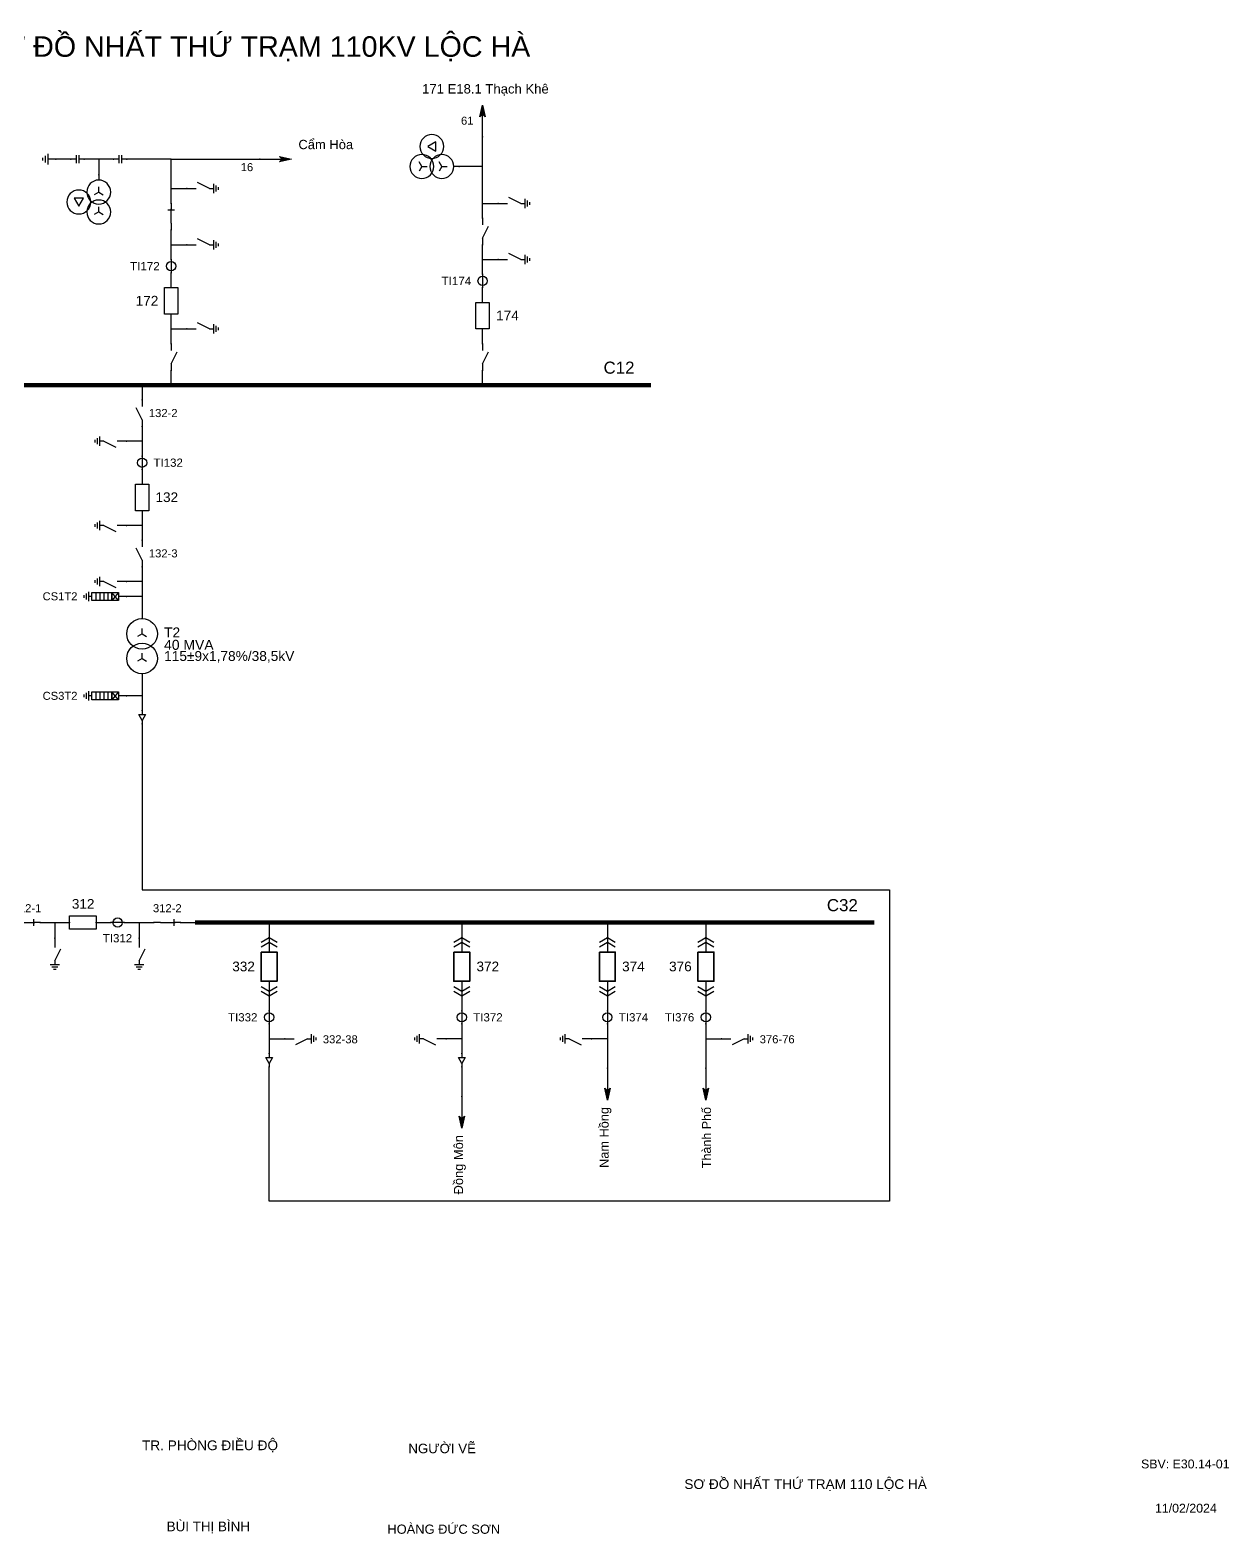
# Model space of a CAD drawing. Header units: millimetres. Extents: x -275 to 398, y 7 to 290.
# Drawn here: x 173 to 398.3, y 7.5 to 290.1 of the extents above; entities that cross this region are included whole.
import ezdxf

# ---------------------------------------------------------------- set-up
doc = ezdxf.new("R2010")
doc.units = ezdxf.units.MM
for name, color, linetype, lineweight in [('BUSBAR_110KV', 1, 'Continuous', 50), ('BUSBAR_35KV', 30, 'Continuous', 50), ('GROUND', 3, 'Continuous', 25), ('HV_110KV', 1, 'Continuous', 25), ('MV_35KV', 30, 'Continuous', 25)]:
    doc.layers.add(name, color=color, linetype=linetype, lineweight=lineweight)
doc.layers.add('SYM_PORTS', color=8, linetype='Continuous', plot=False)
doc.layers.add('TEXT', color=7, linetype='Continuous')
doc.styles.add('SLD_TEXT', font='arial.ttf')

# ---------------------------------------------------------------- blocks, each defined once
blk = doc.blocks.new('SYM_DISCONNECTOR_OPEN')
at = {"lineweight": 25}
for points in [[(0, -1.25), (-1.125, 1)], [(0, 2.5), (0, 1.25)], [(0, -1.25), (0, -2.5)]]:
    blk.add_lwpolyline(points, dxfattribs=at)
at = {"layer": 'SYM_PORTS'}
for p in [(0, 2.5), (0, -2.5)]:
    blk.add_point(p, dxfattribs=at)
blk.add_attdef('DEVICE_CODE', (1, -0.5), '', height=2)
blk = doc.blocks.new('SYM_EARTHING_SWITCH_OPEN')
at = {"lineweight": 25}
for points in [[(0, 3), (0, 1.25)], [(0, -1.25), (-1.125, 1)], [(-0.875, -2), (0.875, -2)], [(-0.5625, -2.4375), (0.5625, -2.4375)], [(0, -1.25), (0, -2)], [(-0.25, -2.875), (0.25, -2.875)]]:
    blk.add_lwpolyline(points, dxfattribs=at)
at = {"layer": 'SYM_PORTS'}
blk.add_point((0, 3), dxfattribs=at)
blk.add_attdef('DEVICE_CODE', (1.875, 0), '', height=2)
blk = doc.blocks.new('SYM_CIRCUIT_BREAKER')
at = {"lineweight": 25}
blk.add_lwpolyline([(-1.25, 2.5), (1.25, 2.5), (1.25, -2.5), (-1.25, -2.5)], close=True, dxfattribs=at)
at = {"layer": 'SYM_PORTS'}
for p in [(0, 2.5), (0, -2.5)]:
    blk.add_point(p, dxfattribs=at)
blk.add_attdef('DEVICE_CODE', (2.25, -0.5), '', height=2)
at = {"flags": 1}
blk.add_attdef('RATING', (2.25, -3.5), '', height=2, dxfattribs=at)
blk = doc.blocks.new('SYM_CURRENT_TRANSFORMER')
at = {"lineweight": 25}
blk.add_lwpolyline([(0, 1.25), (0, -1.25)], dxfattribs=at)
blk.add_circle((0, 0), 0.875, dxfattribs=at)
at = {"layer": 'SYM_PORTS'}
for p in [(0, 1.25), (0, -1.25)]:
    blk.add_point(p, dxfattribs=at)
blk.add_attdef('DEVICE_CODE', (1.875, -1.75), '', height=2)
at = {"flags": 1}
blk.add_attdef('RATIO', (1.875, -4.75), '', height=2, dxfattribs=at)
blk = doc.blocks.new('SYM_DISCONNECTOR_CLOSED')
at = {"lineweight": 25}
for points in [[(-0.625, 1.25), (0.625, 1.25)], [(0, 2.5), (0, 1.25)], [(0, -1.25), (0, 1.5)], [(0, -1.25), (0, -2.5)]]:
    blk.add_lwpolyline(points, dxfattribs=at)
at = {"layer": 'SYM_PORTS'}
for p in [(0, 2.5), (0, -2.5)]:
    blk.add_point(p, dxfattribs=at)
blk.add_attdef('DEVICE_CODE', (1.625, -0.5), '', height=2)
blk = doc.blocks.new('SYM_COUPLING_CAPACITOR')
at = {"lineweight": 25}
for points in [[(-0.75, 0.25), (0.75, 0.25)], [(0, 1.25), (0, 0.25)], [(-0.75, -0.25), (0.75, -0.25)], [(0, -0.25), (0, -1.25)]]:
    blk.add_lwpolyline(points, dxfattribs=at)
at = {"layer": 'SYM_PORTS'}
for p in [(0, 1.25), (0, -1.25)]:
    blk.add_point(p, dxfattribs=at)
blk.add_attdef('DEVICE_CODE', (1.75, -1.75), '', height=2)
blk = doc.blocks.new('SYM_VOLTAGE_TRANSFORMER')
at = {"lineweight": 25}
for points in [[(0, 4.625), (0, 3.625)], [(0, 1.375), (-0.8625, 0.875)], [(0, 1.375), (0, 2.375)], [(0, 1.375), (0.8625, 0.875)], [(0, -2.375), (-0.8625, -2.875)], [(0, -2.375), (0, -1.375)], [(0, -2.375), (0.8625, -2.875)]]:
    blk.add_lwpolyline(points, dxfattribs=at)
blk.add_lwpolyline([(2.875, 0.25), (4.625, 0.25), (3.75, -1.25)], close=True, dxfattribs=at)
for centre in [(0, 1.375), (3.75, -0.5), (0, -2.375)]:
    blk.add_circle(centre, 2.25, dxfattribs=at)
at = {"layer": 'SYM_PORTS'}
blk.add_point((0, 4.625), dxfattribs=at)
blk.add_attdef('DEVICE_CODE', (7, 1.625), '', height=2)
at = {"flags": 1}
blk.add_attdef('RATIO', (7, -1.375), '', height=2, dxfattribs=at)
blk = doc.blocks.new('SYM_GROUND_SYMBOL')
at = {"lineweight": 25}
for points in [[(0, 1.25), (0, -0.25)], [(-1, -0.25), (1, -0.25)], [(-0.625, -0.75), (0.625, -0.75)], [(-0.25, -1.25), (0.25, -1.25)]]:
    blk.add_lwpolyline(points, dxfattribs=at)
at = {"layer": 'SYM_PORTS'}
blk.add_point((0, 1.25), dxfattribs=at)
blk = doc.blocks.new('SYM_LINE_FEEDER_ARROW')
blk.add_hatch(color=7).paths.add_polyline_path([(0, -3), (-0.5, -0.75), (0, -1.25), (0.5, -0.75)])
at = {"lineweight": 25}
blk.add_lwpolyline([(0, 3), (0, -1.25)], dxfattribs=at)
blk.add_lwpolyline([(0, -3), (-0.5, -0.75), (0, -1.25), (0.5, -0.75)], close=True, dxfattribs=at)
at = {"layer": 'SYM_PORTS'}
blk.add_point((0, 3), dxfattribs=at)
blk.add_attdef('LINE_NAME', (1.5, 0), '', height=2)
blk = doc.blocks.new('SYM_SURGE_ARRESTER')
at = {"lineweight": 25}
for points in [[(0, 4), (0, 2.5)], [(-0.75, 2.5), (0.75, 1.25)], [(0.75, 2.5), (-0.75, 1.25)], [(-0.75, 0.5), (0.75, 0.5)], [(-0.75, -0.25), (0.75, -0.25)], [(-0.75, -1), (0.75, -1)], [(-0.75, -1.75), (0.75, -1.75)], [(0, -2.5), (0, -3.125)], [(-0.875, -3.125), (0.875, -3.125)], [(-0.5625, -3.5625), (0.5625, -3.5625)], [(-0.25, -4), (0.25, -4)]]:
    blk.add_lwpolyline(points, dxfattribs=at)
for points in [[(-0.75, 2.5), (0.75, 2.5), (0.75, 1.25), (-0.75, 1.25)], [(-0.75, 1.25), (0.75, 1.25), (0.75, -2.5), (-0.75, -2.5)]]:
    blk.add_lwpolyline(points, close=True, dxfattribs=at)
at = {"layer": 'SYM_PORTS'}
blk.add_point((0, 4), dxfattribs=at)
blk.add_attdef('DEVICE_CODE', (1.875, 1), '', height=2)
blk = doc.blocks.new('SYM_TRANSFORMER_2W')
at = {"lineweight": 25}
for points in [[(0, 2.3125), (0, 3.3125)], [(0, 2.3125), (-0.8625, 1.8125)], [(0, 2.3125), (0.8625, 1.8125)], [(0, -2.3125), (-0.8625, -2.8125)], [(0, -2.3125), (0, -1.3125)], [(0, -2.3125), (0.8625, -2.8125)]]:
    blk.add_lwpolyline(points, dxfattribs=at)
for centre in [(0, 2.3125), (0, -2.3125)]:
    blk.add_circle(centre, 2.875, dxfattribs=at)
at = {"layer": 'SYM_PORTS'}
for p in [(0, 5.1875), (0, -5.1875)]:
    blk.add_point(p, dxfattribs=at)
blk.add_attdef('DEVICE_CODE', (3.875, 2.1875), '', height=2)
at = {"flags": 1}
for tag, p in [('POWER', (3.875, -0.8125)), ('VOLTAGE_RATIO', (3.875, -3.8125))]:
    blk.add_attdef(tag, p, '', height=2, dxfattribs=at)
blk = doc.blocks.new('SYM_CABLE_TERMINATION')
at = {"lineweight": 25}
blk.add_lwpolyline([(-0.625, 0.5), (0.625, 0.5), (0, -0.625)], close=True, dxfattribs=at)
for points in [[(0, 1.25), (0, 0.5)], [(0, -0.625), (0, -1.25)]]:
    blk.add_lwpolyline(points, dxfattribs=at)
at = {"layer": 'SYM_PORTS'}
for p in [(0, 1.25), (0, -1.25)]:
    blk.add_point(p, dxfattribs=at)
blk = doc.blocks.new('SYM_DRAWOUT_BREAKER')
at = {"lineweight": 25}
for points in [[(-1.5, 4.625), (0, 5.5), (1.5, 4.625)], [(-1.5, 3.75), (0, 4.625), (1.5, 3.75)], [(0, 5.5), (0, 2.75)], [(0, -2.75), (0, -5.5)], [(-1.5, -3.75), (0, -4.625), (1.5, -3.75)], [(-1.5, -4.625), (0, -5.5), (1.5, -4.625)]]:
    blk.add_lwpolyline(points, dxfattribs=at)
at = {"lineweight": 35}
blk.add_lwpolyline([(-1.5, 2.75), (1.5, 2.75), (1.5, -2.75), (-1.5, -2.75)], close=True, dxfattribs=at)
at = {"layer": 'SYM_PORTS'}
for p in [(0, 5.5), (0, -5.5)]:
    blk.add_point(p, dxfattribs=at)
blk.add_attdef('DEVICE_CODE', (2.5, 2.5), '', height=2)
at = {"flags": 1}
blk.add_attdef('RATING', (2.5, -0.5), '', height=2, dxfattribs=at)

msp = doc.modelspace()

# ---------------------------------------------------------------- linework, layer by layer
at = {"layer": 'BUSBAR_110KV', "const_width": 0.791}
msp.add_lwpolyline([(169.16, 223.36), (289.67, 223.36)], dxfattribs=at)
at = {"layer": 'BUSBAR_35KV', "const_width": 0.791}
msp.add_lwpolyline([(204, 122.36), (331.64, 122.36)], dxfattribs=at)
at = {"layer": 'GROUND'}
msp.add_lwpolyline([(180.61, 265.83), (177.83, 265.83)], dxfattribs=at)
at = {"layer": 'HV_110KV'}
for points in [[(258.03, 264.44), (258.03, 269.99)], [(185.88, 265.83), (183.11, 265.83)], [(188.66, 265.83), (185.88, 265.83)], [(185.88, 265.83), (185.88, 262.88)], [(199.48, 265.83), (191.16, 265.83)], [(199.48, 260.28), (199.48, 265.83)], [(199.48, 265.83), (216.13, 265.83)], [(258.03, 264.44), (253.61, 264.44)], [(258.03, 257.51), (258.03, 264.44)], [(199.48, 257.51), (199.48, 260.28)], [(199.48, 260.28), (202.43, 260.28)], [(258.03, 254.73), (258.03, 257.51)], [(258.03, 257.51), (260.98, 257.51)], [(199.48, 249.73), (199.48, 252.51)], [(199.48, 246.96), (199.48, 249.73)], [(199.48, 249.73), (202.43, 249.73)], [(258.03, 246.96), (258.03, 249.73)], [(258.03, 244.18), (258.03, 246.96)], [(258.03, 246.96), (260.98, 246.96)], [(199.48, 241.68), (199.48, 244.46)], [(258.03, 238.91), (258.03, 241.68)], [(199.48, 233.91), (199.48, 236.68)], [(199.48, 231.13), (199.48, 233.91)], [(199.48, 233.91), (202.43, 233.91)], [(258.03, 231.13), (258.03, 233.91)], [(199.48, 223.36), (199.48, 226.13)], [(258.03, 223.36), (258.03, 226.13)], [(194.02, 223.36), (194.02, 220.58)], [(194.02, 215.58), (194.02, 212.81)], [(194.02, 212.81), (191.07, 212.81)], [(194.02, 212.81), (194.02, 210.03)], [(194.02, 207.53), (194.02, 204.76)], [(194.02, 199.76), (194.02, 196.98)], [(194.02, 196.98), (191.07, 196.98)], [(194.02, 196.98), (194.02, 194.21)], [(194.02, 189.21), (194.02, 186.44)], [(194.02, 186.44), (191.07, 186.44)], [(194.02, 186.44), (194.02, 183.66)], [(194.02, 183.66), (191.07, 183.66)], [(194.02, 183.66), (194.02, 179.5)]]:
    msp.add_lwpolyline(points, dxfattribs=at)
at = {"layer": 'MV_35KV'}
for points in [[(194.02, 169.12), (194.02, 164.96)], [(194.02, 164.96), (191.07, 164.96)], [(194.02, 164.96), (194.02, 162.19)], [(194.02, 159.69), (194.02, 156.99), (194.02, 128.53), (334.5, 128.53), (334.5, 70.03), (217.9, 70.03), (217.9, 92.56), (217.9, 95.26)], [(174.85, 122.36), (177.63, 122.36)], [(177.63, 122.36), (177.63, 119.41)], [(177.63, 122.36), (180.4, 122.36)], [(185.4, 122.36), (188.18, 122.36)], [(190.68, 122.36), (193.45, 122.36)], [(193.45, 122.36), (193.45, 119.41)], [(193.45, 122.36), (196.23, 122.36)], [(201.23, 122.36), (204, 122.36)], [(217.9, 122.36), (217.9, 119.58)], [(254.1, 122.36), (254.1, 119.58)], [(281.47, 122.36), (281.47, 119.58)], [(300, 122.36), (300, 119.58)], [(217.9, 108.58), (217.9, 105.81)], [(254.1, 108.58), (254.1, 105.81)], [(281.47, 108.58), (281.47, 105.81)], [(300, 108.58), (300, 105.81)], [(217.9, 103.31), (217.9, 100.53)], [(254.1, 103.31), (254.1, 100.53)], [(281.47, 103.31), (281.47, 100.53)], [(300, 103.31), (300, 100.53)], [(217.9, 100.53), (220.85, 100.53)], [(217.9, 100.53), (217.9, 97.76)], [(254.1, 100.53), (251.15, 100.53)], [(254.1, 100.53), (254.1, 97.76)], [(281.47, 100.53), (278.52, 100.53)], [(281.47, 100.53), (281.47, 94.98)], [(300, 100.53), (302.95, 100.53)], [(300, 100.53), (300, 94.98)], [(254.1, 95.26), (254.1, 89.71)]]:
    msp.add_lwpolyline(points, dxfattribs=at)

# ---------------------------------------------------------------- block references
at = {"layer": 'GROUND', "rotation": 270}
msp.add_blockref('SYM_GROUND_SYMBOL', (176.58, 265.83), dxfattribs=at)
at = {"layer": 'HV_110KV'}
for name, p, rotation in [('SYM_LINE_FEEDER_ARROW', (258.03, 272.99), 180), ('SYM_COUPLING_CAPACITOR', (181.86, 265.83), 270), ('SYM_COUPLING_CAPACITOR', (189.91, 265.83), 270), ('SYM_LINE_FEEDER_ARROW', (219.13, 265.83), 90)]:
    msp.add_blockref(name, p, dxfattribs=dict(at, rotation=rotation))
ref = msp.add_blockref('SYM_VOLTAGE_TRANSFORMER', (248.99, 264.44), dxfattribs=dict(at, xscale=-1, rotation=270))
ref.add_attrib('DEVICE_CODE', 'TU174', (236.63, 265.56), dxfattribs={"layer": 'TEXT', "extrusion": (0, 0, -1), "height": 1.54, "style": 'SLD_TEXT'})
ref = msp.add_blockref('SYM_VOLTAGE_TRANSFORMER', (185.88, 258.26), dxfattribs=dict(at, xscale=-1))
ref.add_attrib('DEVICE_CODE', 'TU172', (180.78, 250.8), dxfattribs={"layer": 'TEXT', "extrusion": (0, 0, -1), "height": 1.54, "style": 'SLD_TEXT'})
ref = msp.add_blockref('SYM_EARTHING_SWITCH_OPEN', (205.43, 260.28), dxfattribs=dict(at, xscale=-1, rotation=90))
ref.add_attrib('DEVICE_CODE', '172-76', (209.59, 259.67), dxfattribs={"layer": 'TEXT', "extrusion": (0, 0, -1), "height": 1.512, "style": 'SLD_TEXT'})
ref = msp.add_blockref('SYM_EARTHING_SWITCH_OPEN', (263.98, 257.51), dxfattribs=dict(at, xscale=-1, rotation=90))
ref.add_attrib('DEVICE_CODE', '174-76', (268.14, 256.9), dxfattribs={"layer": 'TEXT', "extrusion": (0, 0, -1), "height": 1.512, "style": 'SLD_TEXT'})
ref = msp.add_blockref('SYM_DISCONNECTOR_CLOSED', (199.48, 255.01), dxfattribs=dict(at, xscale=-1))
ref.add_attrib('DEVICE_CODE', '172-7', (192.26, 254.26), dxfattribs={"layer": 'TEXT', "extrusion": (0, 0, -1), "height": 1.526, "style": 'SLD_TEXT'})
ref = msp.add_blockref('SYM_DISCONNECTOR_OPEN', (258.03, 252.23), dxfattribs=dict(at, xscale=-1))
ref.add_attrib('DEVICE_CODE', '174-7', (251.44, 251.48), dxfattribs={"layer": 'TEXT', "extrusion": (0, 0, -1), "height": 1.526, "style": 'SLD_TEXT'})
ref = msp.add_blockref('SYM_EARTHING_SWITCH_OPEN', (205.43, 249.73), dxfattribs=dict(at, xscale=-1, rotation=90))
ref.add_attrib('DEVICE_CODE', '172-75', (209.59, 249.12), dxfattribs={"layer": 'TEXT', "extrusion": (0, 0, -1), "height": 1.512, "style": 'SLD_TEXT'})
ref = msp.add_blockref('SYM_EARTHING_SWITCH_OPEN', (263.98, 246.96), dxfattribs=dict(at, xscale=-1, rotation=90))
ref.add_attrib('DEVICE_CODE', '174-75', (268.14, 246.35), dxfattribs={"layer": 'TEXT', "extrusion": (0, 0, -1), "height": 1.512, "style": 'SLD_TEXT'})
ref = msp.add_blockref('SYM_CURRENT_TRANSFORMER', (199.48, 245.71), dxfattribs=at)
ref.add_attrib('DEVICE_CODE', 'TI172', (191.76, 244.92), dxfattribs={"layer": 'TEXT', "height": 1.562, "style": 'SLD_TEXT'})
ref = msp.add_blockref('SYM_CURRENT_TRANSFORMER', (258.03, 242.93), dxfattribs=at)
ref.add_attrib('DEVICE_CODE', 'TI174', (250.31, 242.15), dxfattribs={"layer": 'TEXT', "height": 1.562, "style": 'SLD_TEXT'})
ref = msp.add_blockref('SYM_CIRCUIT_BREAKER', (199.48, 239.18), dxfattribs=at)
ref.add_attrib('DEVICE_CODE', '172', (192.81, 238.29), dxfattribs={"layer": 'TEXT', "height": 1.836, "style": 'SLD_TEXT'})
ref = msp.add_blockref('SYM_CIRCUIT_BREAKER', (258.03, 236.41), dxfattribs=at)
ref.add_attrib('DEVICE_CODE', '174', (260.56, 235.52), dxfattribs={"layer": 'TEXT', "height": 1.836, "style": 'SLD_TEXT'})
ref = msp.add_blockref('SYM_EARTHING_SWITCH_OPEN', (205.43, 233.91), dxfattribs=dict(at, xscale=-1, rotation=90))
ref.add_attrib('DEVICE_CODE', '172-25', (209.59, 233.3), dxfattribs={"layer": 'TEXT', "extrusion": (0, 0, -1), "height": 1.512, "style": 'SLD_TEXT'})
ref = msp.add_blockref('SYM_DISCONNECTOR_OPEN', (258.03, 228.63), dxfattribs=dict(at, xscale=-1))
ref.add_attrib('DEVICE_CODE', '174-2', (251.44, 227.89), dxfattribs={"layer": 'TEXT', "extrusion": (0, 0, -1), "height": 1.526, "style": 'SLD_TEXT'})
ref = msp.add_blockref('SYM_DISCONNECTOR_OPEN', (199.48, 228.63), dxfattribs=dict(at, xscale=-1))
ref.add_attrib('DEVICE_CODE', '172-2', (192.89, 227.89), dxfattribs={"layer": 'TEXT', "extrusion": (0, 0, -1), "height": 1.526, "style": 'SLD_TEXT'})
ref = msp.add_blockref('SYM_DISCONNECTOR_OPEN', (194.02, 218.08), dxfattribs=at)
ref.add_attrib('DEVICE_CODE', '132-2', (195.3, 217.35), dxfattribs={"layer": 'TEXT', "height": 1.51, "style": 'SLD_TEXT'})
ref = msp.add_blockref('SYM_EARTHING_SWITCH_OPEN', (188.07, 212.81), dxfattribs=dict(at, xscale=-1, rotation=270))
ref.add_attrib('DEVICE_CODE', '132-25', (177.46, 211.95), dxfattribs={"layer": 'TEXT', "extrusion": (0, 0, -1), "height": 1.508, "style": 'SLD_TEXT'})
ref = msp.add_blockref('SYM_CURRENT_TRANSFORMER', (194.02, 208.78), dxfattribs=at)
ref.add_attrib('DEVICE_CODE', 'TI132', (196.17, 208.01), dxfattribs={"layer": 'TEXT', "height": 1.546, "style": 'SLD_TEXT'})
ref = msp.add_blockref('SYM_CIRCUIT_BREAKER', (194.02, 202.26), dxfattribs=at)
ref.add_attrib('DEVICE_CODE', '132', (196.55, 201.38), dxfattribs={"layer": 'TEXT', "height": 1.821, "style": 'SLD_TEXT'})
ref = msp.add_blockref('SYM_EARTHING_SWITCH_OPEN', (188.07, 196.98), dxfattribs=dict(at, xscale=-1, rotation=270))
ref.add_attrib('DEVICE_CODE', '132-35', (177.46, 196.13), dxfattribs={"layer": 'TEXT', "extrusion": (0, 0, -1), "height": 1.508, "style": 'SLD_TEXT'})
ref = msp.add_blockref('SYM_DISCONNECTOR_OPEN', (194.02, 191.71), dxfattribs=at)
ref.add_attrib('DEVICE_CODE', '132-3', (195.3, 190.98), dxfattribs={"layer": 'TEXT', "height": 1.51, "style": 'SLD_TEXT'})
ref = msp.add_blockref('SYM_EARTHING_SWITCH_OPEN', (188.07, 186.44), dxfattribs=dict(at, xscale=-1, rotation=270))
ref.add_attrib('DEVICE_CODE', '132-38', (177.46, 185.58), dxfattribs={"layer": 'TEXT', "extrusion": (0, 0, -1), "height": 1.508, "style": 'SLD_TEXT'})
ref = msp.add_blockref('SYM_SURGE_ARRESTER', (187.07, 183.66), dxfattribs=dict(at, rotation=270))
ref.add_attrib('DEVICE_CODE', 'CS1T2', (175.33, 182.92), dxfattribs={"layer": 'TEXT', "height": 1.506, "style": 'SLD_TEXT'})
ref = msp.add_blockref('SYM_TRANSFORMER_2W', (194.02, 174.31), dxfattribs=at)
ref.add_attrib('DEVICE_CODE', 'T2', (198.17, 175.97), dxfattribs={"layer": 'TEXT', "height": 1.845, "style": 'SLD_TEXT'})
at = {"layer": 'MV_35KV'}
ref = msp.add_blockref('SYM_SURGE_ARRESTER', (187.07, 164.96), dxfattribs=dict(at, rotation=270))
ref.add_attrib('DEVICE_CODE', 'CS3T2', (175.33, 164.22), dxfattribs={"layer": 'TEXT', "height": 1.506, "style": 'SLD_TEXT'})
for name, p in [('SYM_CABLE_TERMINATION', (194.02, 160.94)), ('SYM_CABLE_TERMINATION', (217.9, 96.51)), ('SYM_CABLE_TERMINATION', (254.1, 96.51)), ('SYM_LINE_FEEDER_ARROW', (281.47, 91.98)), ('SYM_LINE_FEEDER_ARROW', (300, 91.98)), ('SYM_LINE_FEEDER_ARROW', (254.1, 86.71))]:
    msp.add_blockref(name, p, dxfattribs=at)
ref = msp.add_blockref('SYM_DISCONNECTOR_CLOSED', (172.35, 122.36), dxfattribs=dict(at, rotation=270))
ref.add_attrib('DEVICE_CODE', '312-1', (169.7, 124.31), dxfattribs={"layer": 'TEXT', "height": 1.51, "style": 'SLD_TEXT'})
ref = msp.add_blockref('SYM_CIRCUIT_BREAKER', (182.9, 122.36), dxfattribs=dict(at, rotation=270))
ref.add_attrib('DEVICE_CODE', '312', (180.83, 124.97), dxfattribs={"layer": 'TEXT', "height": 1.821, "style": 'SLD_TEXT'})
ref = msp.add_blockref('SYM_DISCONNECTOR_CLOSED', (198.73, 122.36), dxfattribs=dict(at, rotation=270))
ref.add_attrib('DEVICE_CODE', '312-2', (196.07, 124.31), dxfattribs={"layer": 'TEXT', "height": 1.51, "style": 'SLD_TEXT'})
ref = msp.add_blockref('SYM_CURRENT_TRANSFORMER', (189.43, 122.36), dxfattribs=dict(at, rotation=270))
ref.add_attrib('DEVICE_CODE', 'TI312', (186.64, 118.65), dxfattribs={"layer": 'TEXT', "height": 1.546, "style": 'SLD_TEXT'})
ref = msp.add_blockref('SYM_EARTHING_SWITCH_OPEN', (193.45, 116.41), dxfattribs=dict(at, xscale=-1))
ref.add_attrib('DEVICE_CODE', '312-25', (190.35, 110.74), dxfattribs={"layer": 'TEXT', "extrusion": (0, 0, -1), "height": 1.508, "style": 'SLD_TEXT'})
ref = msp.add_blockref('SYM_EARTHING_SWITCH_OPEN', (177.63, 116.41), dxfattribs=dict(at, xscale=-1))
ref.add_attrib('DEVICE_CODE', '312-15', (174.53, 110.74), dxfattribs={"layer": 'TEXT', "extrusion": (0, 0, -1), "height": 1.508, "style": 'SLD_TEXT'})
ref = msp.add_blockref('SYM_DRAWOUT_BREAKER', (217.9, 114.08), dxfattribs=at)
ref.add_attrib('DEVICE_CODE', '332', (210.98, 113.21), dxfattribs={"layer": 'TEXT', "height": 1.821, "style": 'SLD_TEXT'})
ref = msp.add_blockref('SYM_DRAWOUT_BREAKER', (254.1, 114.08), dxfattribs=at)
ref.add_attrib('DEVICE_CODE', '372', (256.88, 113.21), dxfattribs={"layer": 'TEXT', "height": 1.821, "style": 'SLD_TEXT'})
ref = msp.add_blockref('SYM_DRAWOUT_BREAKER', (281.47, 114.08), dxfattribs=at)
ref.add_attrib('DEVICE_CODE', '374', (284.25, 113.21), dxfattribs={"layer": 'TEXT', "height": 1.821, "style": 'SLD_TEXT'})
ref = msp.add_blockref('SYM_DRAWOUT_BREAKER', (300, 114.08), dxfattribs=at)
ref.add_attrib('DEVICE_CODE', '376', (293.08, 113.21), dxfattribs={"layer": 'TEXT', "height": 1.821, "style": 'SLD_TEXT'})
ref = msp.add_blockref('SYM_CURRENT_TRANSFORMER', (217.9, 104.56), dxfattribs=at)
ref.add_attrib('DEVICE_CODE', 'TI332', (210.18, 103.79), dxfattribs={"layer": 'TEXT', "height": 1.546, "style": 'SLD_TEXT'})
ref = msp.add_blockref('SYM_CURRENT_TRANSFORMER', (254.1, 104.56), dxfattribs=at)
ref.add_attrib('DEVICE_CODE', 'TI372', (256.26, 103.79), dxfattribs={"layer": 'TEXT', "height": 1.549, "style": 'SLD_TEXT'})
ref = msp.add_blockref('SYM_CURRENT_TRANSFORMER', (281.47, 104.56), dxfattribs=at)
ref.add_attrib('DEVICE_CODE', 'TI374', (283.62, 103.79), dxfattribs={"layer": 'TEXT', "height": 1.549, "style": 'SLD_TEXT'})
ref = msp.add_blockref('SYM_CURRENT_TRANSFORMER', (300, 104.56), dxfattribs=at)
ref.add_attrib('DEVICE_CODE', 'TI376', (292.28, 103.79), dxfattribs={"layer": 'TEXT', "height": 1.549, "style": 'SLD_TEXT'})
ref = msp.add_blockref('SYM_EARTHING_SWITCH_OPEN', (275.52, 100.53), dxfattribs=dict(at, xscale=-1, rotation=270))
ref.add_attrib('DEVICE_CODE', '374-76', (264.91, 99.68), dxfattribs={"layer": 'TEXT', "extrusion": (0, 0, -1), "height": 1.512, "style": 'SLD_TEXT'})
ref = msp.add_blockref('SYM_EARTHING_SWITCH_OPEN', (248.15, 100.53), dxfattribs=dict(at, xscale=-1, rotation=270))
ref.add_attrib('DEVICE_CODE', '372-76', (237.54, 99.68), dxfattribs={"layer": 'TEXT', "extrusion": (0, 0, -1), "height": 1.512, "style": 'SLD_TEXT'})
ref = msp.add_blockref('SYM_EARTHING_SWITCH_OPEN', (223.85, 100.53), dxfattribs=dict(at, rotation=90))
ref.add_attrib('DEVICE_CODE', '332-38', (228, 99.68), dxfattribs={"layer": 'TEXT', "height": 1.508, "style": 'SLD_TEXT'})
ref = msp.add_blockref('SYM_EARTHING_SWITCH_OPEN', (305.95, 100.53), dxfattribs=dict(at, rotation=90))
ref.add_attrib('DEVICE_CODE', '376-76', (310.1, 99.68), dxfattribs={"layer": 'TEXT', "height": 1.512, "style": 'SLD_TEXT'})

# ---------------------------------------------------------------- texts
at = {"layer": 'TEXT', "attachment_point": 7, "style": 'SLD_TEXT'}
for s, insert, char_height in [('SƠ ĐỒ NHẤT THỨ TRẠM 110KV LỘC HÀ', (163.85, 284.2), 3.8541), ('171 E18.1 Thạch Khê', (246.66, 277.76), 1.7609), ('61', (253.97, 272.27), 1.5), ('Cẩm Hòa', (223.41, 267.67), 1.744), ('16', (212.57, 263.54), 1.5), ('C12', (280.76, 225.47), 2.269), ('40 MVA', (198.17, 173.59), 1.871), ('115±9x1,78%/38,5kV', (198.17, 171.19), 1.8439), ('C32', (322.73, 124.47), 2.269), ('TR. PHÒNG ĐIỀU ĐỘ', (194.02, 22.82), 1.8298), ('NGƯỜI VẼ', (244.07, 22.63), 1.783), ('SBV: E30.14-01', (381.78, 19.78), 1.6604), ('SƠ ĐỒ NHẤT THỨ TRẠM 110 LỘC HÀ', (295.95, 15.53), 1.8304), ('11/02/2024', (384.4, 11.47), 1.661), ('BÙI THỊ BÌNH', (198.65, 7.59), 1.8009), ('HOÀNG ĐỨC SƠN', (240.13, 7.49), 1.7315)]:
    msp.add_mtext(s, dxfattribs=dict(at, insert=insert, char_height=char_height))
at = {"layer": 'TEXT', "attachment_point": 7, "rotation": 90, "style": 'SLD_TEXT'}
for s, insert, char_height in [('Thành Phố', (300.97, 76.22), 1.681), ('Nam Hồng', (282.23, 76.26), 1.715), ('Đồng Môn', (254.88, 71.28), 1.731)]:
    msp.add_mtext(s, dxfattribs=dict(at, insert=insert, char_height=char_height))

doc.saveas('drawing.dxf')
